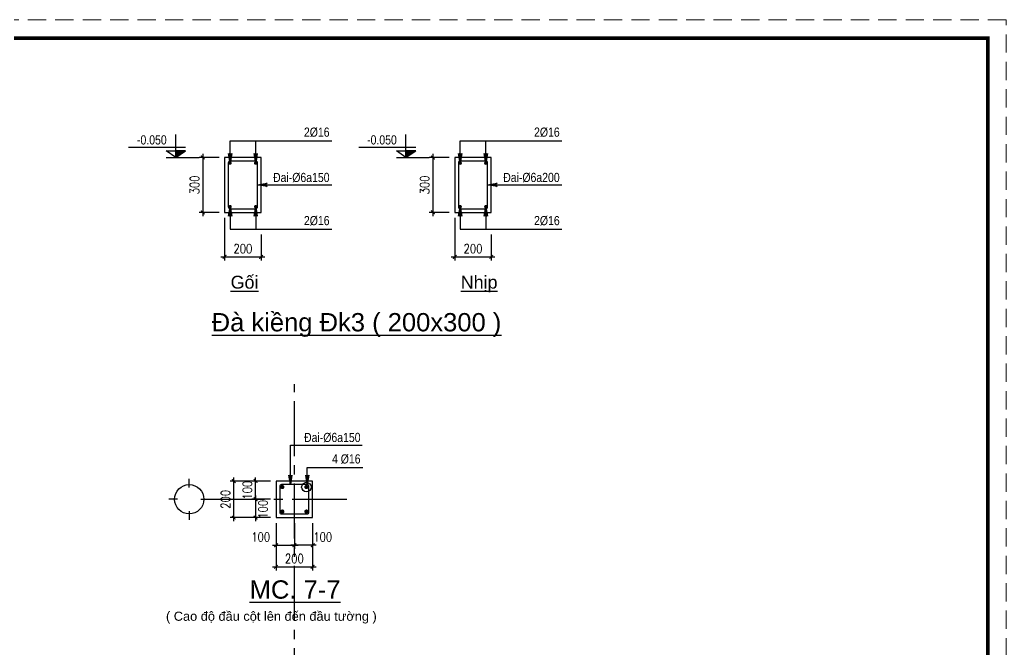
# Model space of a CAD drawing. Header units: inches. Extents: x 651127 to 1529722, y 768575 to 1021311.
# Drawn here: x 1414119 to 1441092, y 873734 to 890941 of the extents above; entities that cross this region are included whole.
import ezdxf
from ezdxf.enums import TextEntityAlignment as Align

# ---------------------------------------------------------------- set-up
doc = ezdxf.new("R2010")
doc.units = ezdxf.units.IN
doc.header["$LTSCALE"] = 1000
doc.header["$MEASUREMENT"] = 0
doc.linetypes.add('CENTER2', pattern=[1.125, 0.75, -0.125, 0.125, -0.125])
doc.linetypes.add('HIDDEN', pattern=[0.375, 0.25, -0.125])
doc.layers.get('DEFPOINTS').update_dxf_attribs({"color": 8, "lineweight": 9})
for name, color, linetype in [('DWGshare.com_1', 7, 'Continuous'), ('DWGshare.com_10', 7, 'Continuous'), ('DWGshare.com_2', 147, 'Continuous'), ('DWGshare.com_3', 7, 'Continuous'), ('DWGshare.com_4', 8, 'CENTER2'), ('DWGshare.com_6', 40, 'Continuous'), ('DWGshare.com_7', 1, 'Continuous'), ('DWGshare.com_8', 3, 'Continuous')]:
    doc.layers.add(name, color=color, linetype=linetype)
doc.styles.add('DWGshare.com_1', font='VHELVCN.TTF')
doc.styles.add('DWGshare.com_2', font='VHELVEB.TTF')
doc.styles.add('DWGshare.com_3', font='VHELVEB.TTF')
doc.styles.add('DWGshare.com_4', font='romans.shx', dxfattribs={"width": 0.8})
doc.dimstyles.new('DWGshare.com_3', dxfattribs={"dimscale": 100, "dimtxt": 2.5, "dimasz": 1, "dimexe": 1, "dimexo": 1.5, "dimgap": 1, "dimtad": 1, "dimdec": 0, "dimlfac": 0.2, "dimzin": 0, "dimdsep": 46, "dimtxsty": 'DWGshare.com_4', "dimblk": 'DWGshare.com_1', "dimcen": 1.5, "dimdle": 1, "dimclrd": 256, "dimclre": 256, "dimclrt": 7, "dimadec": 0, "dimazin": 0, "dimtfac": 1, "dimtdec": 0, "dimtix": 1, "dimtmove": 2, "dimatfit": 3, "dimfxl": 1, "dimtolj": 1, "dimtzin": 0, "dimarcsym": 0})
doc.dimstyles.new('DWGshare.com_4', dxfattribs={"dimscale": 100, "dimtxt": 2.5, "dimasz": 2, "dimexe": 1, "dimexo": 1.5, "dimgap": 1, "dimtad": 1, "dimdec": 0, "dimlfac": 0.5, "dimzin": 0, "dimdsep": 46, "dimtxsty": 'DWGshare.com_4', "dimblk": 'DWGshare.com_6', "dimcen": 1.5, "dimdle": 1, "dimclrd": 256, "dimclre": 256, "dimclrt": 7, "dimadec": 0, "dimazin": 0, "dimtfac": 1, "dimtdec": 0, "dimtix": 1, "dimtmove": 2, "dimatfit": 3, "dimldrblk": 'DWGshare.com_6', "dimfxl": 1, "dimtolj": 1, "dimtzin": 0, "dimarcsym": 0})

# ---------------------------------------------------------------- blocks, each defined once
blk = doc.blocks.new('DWGshare.com_1')
at = {"color": 0, "linetype": 'ByBlock', "const_width": 0.3}
blk.add_lwpolyline([(-0.5, -0.5), (0.5, 0.5)], dxfattribs=at)
blk = doc.blocks.new('*D524')
at = {"layer": 'DEFPOINTS', "color": 0, "transparency": 16777216}
for p in [(1421128, 877183), (1421628, 877333), (1421628, 876577)]:
    blk.add_point(p, dxfattribs=at)
at = {"layer": 'DWGshare.com_2', "lineweight": -2, "transparency": 16777216}
for p, q in [((1421628, 877183), (1421628, 876477)), ((1421128, 877033), (1421128, 876477)), ((1421028, 876577), (1421728, 876577))]:
    blk.add_line(p, q, dxfattribs=at)
at = {"layer": 'DWGshare.com_2', "lineweight": -2, "transparency": 16777216, "xscale": 100, "yscale": 100, "zscale": 100, "rotation": 180}
blk.add_blockref('DWGshare.com_1', (1421128, 876577), dxfattribs=at)
at = {"layer": 'DWGshare.com_2', "lineweight": -2, "transparency": 16777216, "xscale": 100, "yscale": 100, "zscale": 100}
blk.add_blockref('DWGshare.com_1', (1421628, 876577), dxfattribs=at)
at = {"layer": 'DWGshare.com_2', "color": 7, "transparency": 16777216, "insert": (1420707, 876802), "char_height": 250, "attachment_point": 5, "style": 'DWGshare.com_4'}
blk.add_mtext('\\A1;100', dxfattribs=at)
blk = doc.blocks.new('*D525')
at = {"layer": 'DEFPOINTS', "color": 0, "transparency": 16777216}
for p in [(1421128, 877333), (1422128, 877333), (1422128, 875989)]:
    blk.add_point(p, dxfattribs=at)
at = {"layer": 'DWGshare.com_2', "lineweight": -2, "transparency": 16777216}
for p, q in [((1421128, 877183), (1421128, 875889)), ((1422128, 877183), (1422128, 875889)), ((1421028, 875989), (1422228, 875989))]:
    blk.add_line(p, q, dxfattribs=at)
at = {"layer": 'DWGshare.com_2', "lineweight": -2, "transparency": 16777216, "xscale": 100, "yscale": 100, "zscale": 100, "rotation": 180}
blk.add_blockref('DWGshare.com_1', (1421128, 875989), dxfattribs=at)
at = {"layer": 'DWGshare.com_2', "lineweight": -2, "transparency": 16777216, "xscale": 100, "yscale": 100, "zscale": 100}
blk.add_blockref('DWGshare.com_1', (1422128, 875989), dxfattribs=at)
at = {"layer": 'DWGshare.com_2', "color": 7, "transparency": 16777216, "insert": (1421628, 876214), "char_height": 250, "attachment_point": 5, "style": 'DWGshare.com_4'}
blk.add_mtext('\\A1;200', dxfattribs=at)
blk = doc.blocks.new('*D526')
at = {"layer": 'DEFPOINTS', "color": 0, "transparency": 16777216}
for p in [(1421128, 877833), (1420569, 877333), (1421128, 877333)]:
    blk.add_point(p, dxfattribs=at)
at = {"layer": 'DWGshare.com_2', "lineweight": -2, "transparency": 16777216}
for p, q in [((1420978, 877833), (1420469, 877833)), ((1420569, 877933), (1420569, 877233)), ((1420978, 877333), (1420469, 877333))]:
    blk.add_line(p, q, dxfattribs=at)
at = {"layer": 'DWGshare.com_2', "lineweight": -2, "transparency": 16777216, "xscale": 100, "yscale": 100, "zscale": 100}
for p, rotation in [((1420569, 877833), 90), ((1420569, 877333), 270)]:
    blk.add_blockref('DWGshare.com_1', p, dxfattribs=dict(at, rotation=rotation))
at = {"layer": 'DWGshare.com_2', "color": 7, "transparency": 16777216, "insert": (1420770, 877561), "char_height": 250, "attachment_point": 5, "rotation": 90, "style": 'DWGshare.com_4'}
blk.add_mtext('\\A1;100', dxfattribs=at)
blk = doc.blocks.new('*D527')
at = {"layer": 'DEFPOINTS', "color": 0, "transparency": 16777216}
for p in [(1419970, 878333), (1421128, 878333), (1421128, 877333)]:
    blk.add_point(p, dxfattribs=at)
at = {"layer": 'DWGshare.com_2', "lineweight": -2, "transparency": 16777216}
for p, q in [((1420978, 878333), (1419870, 878333)), ((1419970, 877233), (1419970, 878433)), ((1420978, 877333), (1419870, 877333))]:
    blk.add_line(p, q, dxfattribs=at)
at = {"layer": 'DWGshare.com_2', "lineweight": -2, "transparency": 16777216, "xscale": 100, "yscale": 100, "zscale": 100}
for p, rotation in [((1419970, 878333), 90), ((1419970, 877333), 270)]:
    blk.add_blockref('DWGshare.com_1', p, dxfattribs=dict(at, rotation=rotation))
at = {"layer": 'DWGshare.com_2', "color": 7, "transparency": 16777216, "insert": (1419745, 877833), "char_height": 250, "attachment_point": 5, "rotation": 90, "style": 'DWGshare.com_4'}
blk.add_mtext('\\A1;200', dxfattribs=at)
blk = doc.blocks.new('DWGshare.com_6')
at = {"linetype": 'CENTER2'}
blk.add_hatch(color=256, dxfattribs=at).paths.add_polyline_path([(-1.3, 0.22), (-1, 0), (-1.3, -0.22), (0, 0)])
blk.add_line((0, 0), (-1, 0), dxfattribs=at)
blk.add_lwpolyline([(-1.3, 0.22), (0, 0), (-1.3, -0.22), (-1, 0), (-1.3, 0.22)], dxfattribs=at)
blk = doc.blocks.new('DWGshare.com_2')
for p, q in [((0, 320), (0, 560)), ((-320, 0), (-560, 0)), ((320, 0), (560, 0)), ((0, -320), (0, -560))]:
    blk.add_line(p, q)
blk.add_circle((0, 0), 400)
at = {"linetype": 'Continuous', "style": 'DWGshare.com_2'}
blk.add_attdef('2', text='', height=350, dxfattribs=at).set_placement((0, 0), align=Align.MIDDLE_CENTER)
blk = doc.blocks.new('*D529')
at = {"layer": 'DEFPOINTS', "color": 0, "transparency": 16777216}
for p in [(1421628, 877333), (1422128, 877333), (1421628, 876577)]:
    blk.add_point(p, dxfattribs=at)
at = {"layer": 'DWGshare.com_2', "lineweight": -2, "transparency": 16777216}
for p, q in [((1421628, 877183), (1421628, 876477)), ((1422128, 877183), (1422128, 876477)), ((1422228, 876577), (1421528, 876577))]:
    blk.add_line(p, q, dxfattribs=at)
at = {"layer": 'DWGshare.com_2', "lineweight": -2, "transparency": 16777216, "xscale": 100, "yscale": 100, "zscale": 100, "rotation": 180}
blk.add_blockref('DWGshare.com_1', (1421628, 876577), dxfattribs=at)
at = {"layer": 'DWGshare.com_2', "lineweight": -2, "transparency": 16777216, "xscale": 100, "yscale": 100, "zscale": 100}
blk.add_blockref('DWGshare.com_1', (1422128, 876577), dxfattribs=at)
at = {"layer": 'DWGshare.com_2', "color": 7, "transparency": 16777216, "insert": (1422404, 876802), "char_height": 250, "attachment_point": 5, "style": 'DWGshare.com_4'}
blk.add_mtext('\\A1;100', dxfattribs=at)
blk = doc.blocks.new('*D535')
at = {"layer": 'DEFPOINTS', "color": 0, "transparency": 16777216}
for p in [(1420569, 878333), (1421128, 878333), (1421128, 877833)]:
    blk.add_point(p, dxfattribs=at)
at = {"layer": 'DWGshare.com_2', "lineweight": -2, "transparency": 16777216}
for p, q in [((1420978, 878333), (1420469, 878333)), ((1420569, 878333), (1420569, 878433)), ((1420569, 877833), (1420569, 878333)), ((1420978, 877833), (1420469, 877833)), ((1420569, 877833), (1420569, 877733))]:
    blk.add_line(p, q, dxfattribs=at)
at = {"layer": 'DWGshare.com_2', "lineweight": -2, "transparency": 16777216, "xscale": 100, "yscale": 100, "zscale": 100}
for p, rotation in [((1420569, 878333), 270), ((1420569, 877833), 90)]:
    blk.add_blockref('DWGshare.com_1', p, dxfattribs=dict(at, rotation=rotation))
at = {"layer": 'DWGshare.com_2', "color": 7, "transparency": 16777216, "insert": (1420344, 878083), "char_height": 250, "attachment_point": 5, "rotation": 90, "style": 'DWGshare.com_4'}
blk.add_mtext('\\A1;100', dxfattribs=at)
blk = doc.blocks.new('*D1141')
at = {"layer": 'DEFPOINTS', "color": 0, "transparency": 16777216}
for p in [(1419720, 887176), (1419124, 885676), (1419720, 885676)]:
    blk.add_point(p, dxfattribs=at)
at = {"layer": 'DWGshare.com_2', "lineweight": -2, "transparency": 16777216}
for p, q in [((1419570, 887176), (1419024, 887176)), ((1419124, 887276), (1419124, 885576)), ((1419570, 885676), (1419024, 885676))]:
    blk.add_line(p, q, dxfattribs=at)
at = {"layer": 'DWGshare.com_2', "lineweight": -2, "transparency": 16777216, "xscale": 100, "yscale": 100, "zscale": 100}
for p, rotation in [((1419124, 887176), 90), ((1419124, 885676), 270)]:
    blk.add_blockref('DWGshare.com_1', p, dxfattribs=dict(at, rotation=rotation))
at = {"layer": 'DWGshare.com_2', "color": 7, "transparency": 16777216, "insert": (1418899, 886426), "char_height": 250, "attachment_point": 5, "rotation": 90, "style": 'DWGshare.com_4'}
blk.add_mtext('\\A1;300', dxfattribs=at)
blk = doc.blocks.new('*D1142')
at = {"layer": 'DEFPOINTS', "color": 0, "transparency": 16777216}
for p in [(1419720, 885676), (1420720, 885218), (1420720, 884460)]:
    blk.add_point(p, dxfattribs=at)
at = {"layer": 'DWGshare.com_2', "lineweight": -2, "transparency": 16777216}
for p, q in [((1419720, 885526), (1419720, 884360)), ((1420720, 885068), (1420720, 884360)), ((1419620, 884460), (1420820, 884460))]:
    blk.add_line(p, q, dxfattribs=at)
at = {"layer": 'DWGshare.com_2', "lineweight": -2, "transparency": 16777216, "xscale": 100, "yscale": 100, "zscale": 100, "rotation": 180}
blk.add_blockref('DWGshare.com_1', (1419720, 884460), dxfattribs=at)
at = {"layer": 'DWGshare.com_2', "lineweight": -2, "transparency": 16777216, "xscale": 100, "yscale": 100, "zscale": 100}
blk.add_blockref('DWGshare.com_1', (1420720, 884460), dxfattribs=at)
at = {"layer": 'DWGshare.com_2', "color": 7, "transparency": 16777216, "insert": (1420220, 884685), "char_height": 250, "attachment_point": 5, "style": 'DWGshare.com_4'}
blk.add_mtext('\\A1;200', dxfattribs=at)
blk = doc.blocks.new('*D1143')
at = {"layer": 'DEFPOINTS', "color": 0, "transparency": 16777216}
for p in [(1426012, 887176), (1425416, 885676), (1426012, 885676)]:
    blk.add_point(p, dxfattribs=at)
at = {"layer": 'DWGshare.com_2', "lineweight": -2, "transparency": 16777216}
for p, q in [((1425862, 887176), (1425316, 887176)), ((1425416, 887276), (1425416, 885576)), ((1425862, 885676), (1425316, 885676))]:
    blk.add_line(p, q, dxfattribs=at)
at = {"layer": 'DWGshare.com_2', "lineweight": -2, "transparency": 16777216, "xscale": 100, "yscale": 100, "zscale": 100}
for p, rotation in [((1425416, 887176), 90), ((1425416, 885676), 270)]:
    blk.add_blockref('DWGshare.com_1', p, dxfattribs=dict(at, rotation=rotation))
at = {"layer": 'DWGshare.com_2', "color": 7, "transparency": 16777216, "insert": (1425191, 886426), "char_height": 250, "attachment_point": 5, "rotation": 90, "style": 'DWGshare.com_4'}
blk.add_mtext('\\A1;300', dxfattribs=at)
blk = doc.blocks.new('*D1144')
at = {"layer": 'DEFPOINTS', "color": 0, "transparency": 16777216}
for p in [(1426012, 885676), (1427012, 885218), (1427012, 884460)]:
    blk.add_point(p, dxfattribs=at)
at = {"layer": 'DWGshare.com_2', "lineweight": -2, "transparency": 16777216}
for p, q in [((1426012, 885526), (1426012, 884360)), ((1427012, 885068), (1427012, 884360)), ((1425912, 884460), (1427112, 884460))]:
    blk.add_line(p, q, dxfattribs=at)
at = {"layer": 'DWGshare.com_2', "lineweight": -2, "transparency": 16777216, "xscale": 100, "yscale": 100, "zscale": 100, "rotation": 180}
blk.add_blockref('DWGshare.com_1', (1426012, 884460), dxfattribs=at)
at = {"layer": 'DWGshare.com_2', "lineweight": -2, "transparency": 16777216, "xscale": 100, "yscale": 100, "zscale": 100}
blk.add_blockref('DWGshare.com_1', (1427012, 884460), dxfattribs=at)
at = {"layer": 'DWGshare.com_2', "color": 7, "transparency": 16777216, "insert": (1426512, 884685), "char_height": 250, "attachment_point": 5, "style": 'DWGshare.com_4'}
blk.add_mtext('\\A1;200', dxfattribs=at)
blk = doc.blocks.new('*U9')
blk.add_hatch(color=256).paths.add_polyline_path([(-371, 181), (-636, 0), (-636, 181)])
for p, q in [((-636, 0), (-636, 631)), ((-1929, 281), (-371, 281)), ((-900, 181), (-636, 181)), ((-636, 0), (-900, 181)), ((-900, 0), (0, 0)), ((-371, 181), (-636, 181)), ((-636, 0), (-371, 181))]:
    blk.add_line(p, q)
at = {"linetype": 'CENTER2', "style": 'DWGshare.com_1'}
blk.add_attdef('CD', text='', height=250, dxfattribs=at).set_placement((-1699, 281), align=Align.BOTTOM_LEFT)
blk.add_attdef('%%P0.000', (771, 355), '', height=250, dxfattribs=at)

msp = doc.modelspace()

# ---------------------------------------------------------------- linework, layer by layer
at = {"layer": 'DEFPOINTS', "linetype": 'HIDDEN', "ltscale": 2}
msp.add_lwpolyline([(1356991.5, 831540.9), (1441091.5, 831540.9), (1441091.5, 890940.9), (1356991.5, 890940.9)], close=True, dxfattribs=at)
at = {"layer": 'DWGshare.com_1', "const_width": 100}
msp.add_lwpolyline([(1358991.5, 832040.9), (1440591.5, 832040.9), (1440591.5, 890440.9), (1358991.5, 890440.9)], close=True, dxfattribs=at)
at = {"layer": 'DWGshare.com_2'}
msp.add_circle((1421956.7, 878167.8), 130.1, dxfattribs=at)
at = {"layer": 'DWGshare.com_3'}
for points in [[(1419720.3, 885676.5), (1420720.3, 885676.5), (1420720.3, 887176.5), (1419720.3, 887176.5)], [(1426011.9, 885676.5), (1427011.9, 885676.5), (1427011.9, 887176.5), (1426011.9, 887176.5)], [(1421127.8, 878333.2), (1421127.8, 877333.2), (1422127.8, 877333.2), (1422127.8, 878333.2)]]:
    msp.add_lwpolyline(points, close=True, dxfattribs=at)
at = {"layer": 'DWGshare.com_4', "ltscale": 2}
for p, q in [((1421627.8, 840762.9), (1421627.8, 880977.3)), ((1419313.8, 877833.2), (1423304.3, 877833.2))]:
    msp.add_line(p, q, dxfattribs=at)
at = {"layer": 'DWGshare.com_7', "linetype": 'CENTER2'}
for points, const_width in [([(1419846.7, 887021.8, 1), (1419893.6, 887021.8, 1)], 46.9), ([(1420593.8, 887021.8, -1), (1420546.9, 887021.8, -1)], 46.9), ([(1426138.4, 887021.8, 1), (1426185.3, 887021.8, 1)], 46.9), ([(1426885.5, 887021.8, -1), (1426838.6, 887021.8, -1)], 46.9), ([(1419846.7, 885831.1, -1), (1419893.6, 885831.1, -1)], 46.9), ([(1420593.8, 885831.1, 1), (1420546.9, 885831.1, 1)], 46.9), ([(1426138.4, 885831.1, -1), (1426185.3, 885831.1, -1)], 46.9), ([(1426885.5, 885831.1, 1), (1426838.6, 885831.1, 1)], 46.9), ([(1421299, 878196.5, -1), (1421299, 878139.2, -1)], 57.3), ([(1421956.7, 878196.5, 1), (1421956.7, 878139.2, 1)], 57.3), ([(1421299, 877469.9, 1), (1421299, 877527.2, 1)], 57.3), ([(1421956.7, 877469.9, -1), (1421956.7, 877527.2, -1)], 57.3)]:
    msp.add_lwpolyline(points, format="xyb", close=True, dxfattribs=dict(at, const_width=const_width))
at = {"layer": 'DWGshare.com_8'}
for points in [[(1419870.3, 885776.5), (1420570.3, 885776.5, 0.4142136), (1420620.3, 885826.5), (1420620.3, 887026.5, 0.4142136), (1420570.3, 887076.5), (1419870.3, 887076.5, 0.4142136), (1419820.3, 887026.5), (1419820.3, 885826.5, 0.4142136)], [(1426161.9, 885776.5), (1426861.9, 885776.5, 0.4142136), (1426911.9, 885826.5), (1426911.9, 887026.5, 0.4142136), (1426861.9, 887076.5), (1426161.9, 887076.5, 0.4142136), (1426111.9, 887026.5), (1426111.9, 885826.5, 0.4142136)], [(1421227.8, 878183.2), (1421227.8, 877483.2, 0.4142136), (1421277.8, 877433.2), (1421977.8, 877433.2, 0.4142136), (1422027.8, 877483.2), (1422027.8, 878183.2, 0.4142136), (1421977.8, 878233.2), (1421277.8, 878233.2, 0.4142136)]]:
    msp.add_lwpolyline(points, format="xyb", close=True, dxfattribs=at)

# ---------------------------------------------------------------- block references
at = {"layer": 'DWGshare.com_6', "linetype": 'CENTER2'}
ref = msp.add_blockref('*U9', (1419024.2, 887176.5), dxfattribs=at)
ref.add_attrib('CD', '-0.050', dxfattribs={"layer": '0', "linetype": 'CENTER2', "height": 250, "style": 'DWGshare.com_1'}).set_placement((1417325.2, 887457.3), align=Align.BOTTOM_LEFT)
ref = msp.add_blockref('*U9', (1425315.9, 887176.5), dxfattribs=at)
ref.add_attrib('CD', '-0.050', dxfattribs={"layer": '0', "linetype": 'CENTER2', "height": 250, "style": 'DWGshare.com_1'}).set_placement((1423616.9, 887457.3), align=Align.BOTTOM_LEFT)
msp.add_blockref('DWGshare.com_2', (1418753.8, 877833.2), dxfattribs=at)

# ---------------------------------------------------------------- texts
at = {"layer": 'DWGshare.com_10'}
for s, height, style, p in [('2Þ16', 250, 'DWGshare.com_1', (1421889.5, 887668.4)), ('2Þ16', 250, 'DWGshare.com_1', (1428181.2, 887668.4)), ('Ñai-Þ6a150', 250, 'DWGshare.com_1', (1421045.8, 886429.9)), ('Ñai-Þ6a200', 250, 'DWGshare.com_1', (1427337.4, 886429.9)), ('2Þ16', 250, 'DWGshare.com_1', (1421889.5, 885251.2)), ('2Þ16', 250, 'DWGshare.com_1', (1428181.2, 885251.2)), ('%%UGoái', 350, 'DWGshare.com_3', (1419885.2, 883487)), ('%%UNhòp', 350, 'DWGshare.com_3', (1426176.9, 883487)), ('%%UÑaø kieàng Ñk3 ( 200x300 )', 500, 'DWGshare.com_3', (1419367, 882273.3)), ('Ñai-Þ6a150', 250, 'DWGshare.com_1', (1421893.5, 879323.7)), ('4 Þ16', 250, 'DWGshare.com_1', (1422657, 878736.9)), ('%%UMC. 7-7', 500, 'DWGshare.com_3', (1420405.4, 874967.7)), ('( Cao ñoä ñaàu coät leân ñeán ñaàu töôøng )', 250, 'DWGshare.com_3', (1418117.5, 874437.9))]:
    msp.add_text(s, height=height, dxfattribs=dict(at, style=style)).set_placement(p, align=Align.BOTTOM_LEFT)

# ---------------------------------------------------------------- dimensions: what is measured, and where the dimension line sits
at = {"layer": 'DWGshare.com_2'}
for base, p1, p2, angle, picture, middle in [((1419124.2, 885676.5), (1419720.3, 887176.5), (1419720.3, 885676.5), 90, '*D1141', (1418899.2, 886426.5)), ((1425415.9, 885676.5), (1426011.9, 887176.5), (1426011.9, 885676.5), 90, '*D1143', (1425190.9, 886426.5)), ((1419969.9, 878333.2), (1421127.8, 877333.2), (1421127.8, 878333.2), 90, '*D527', (1419744.9, 877833.2)), ((1420568.7, 878333.2), (1421127.8, 877833.2), (1421127.8, 878333.2), 270, '*D535', (1420343.7, 878083.2))]:
    dim = msp.add_linear_dim(base=base, p1=p1, p2=p2, angle=angle, dimstyle='DWGshare.com_3', dxfattribs=at)
    dim.commit()
    dim.dimension.update_dxf_attribs({"geometry": picture, "text_midpoint": middle})
for base, p1, p2, picture, middle in [((1420720.3, 884460.1), (1419720.3, 885676.5), (1420720.3, 885217.8), '*D1142', (1420220.3, 884685.1)), ((1427011.9, 884460.1), (1426011.9, 885676.5), (1427011.9, 885217.8), '*D1144', (1426511.9, 884685.1)), ((1422127.8, 875988.7), (1421127.8, 877333.2), (1422127.8, 877333.2), '*D525', (1421627.8, 876213.7))]:
    dim = msp.add_linear_dim(base=base, p1=p1, p2=p2, dimstyle='DWGshare.com_3', dxfattribs=at)
    dim.commit()
    dim.dimension.update_dxf_attribs({"geometry": picture, "text_midpoint": middle})
for base, p1, p2, angle, picture, middle in [((1420568.7, 877333.2), (1421127.8, 877833.2), (1421127.8, 877333.2), 90, '*D526', (1420770.4, 877561.3)), ((1421627.8, 876576.6), (1422127.8, 877333.2), (1421627.8, 877333.2), 180, '*D529', (1422403.9, 876801.6))]:
    dim = msp.add_linear_dim(base=base, p1=p1, p2=p2, angle=angle, dimstyle='DWGshare.com_3', dxfattribs=at)
    dim.commit()
    dim.dimension.update_dxf_attribs({"geometry": picture, "text_midpoint": middle, "dimtype": 160})
dim = msp.add_linear_dim(base=(1421627.8, 876576.6), p1=(1421127.8, 877183.2), p2=(1421627.8, 877333.2), dimstyle='DWGshare.com_3', dxfattribs=at)
dim.commit()
dim.dimension.update_dxf_attribs({"geometry": '*D524', "text_midpoint": (1420706.7, 876801.6), "dimtype": 160})

# ---------------------------------------------------------------- leaders
for points in [[(1419870.1, 887021.8), (1419870.1, 887635.1), (1421027.2, 887635.1)], [(1420570.4, 887021.8), (1420570.4, 887635.1), (1422648.1, 887635.1)], [(1426161.8, 887021.8), (1426161.8, 887635.1), (1427318.9, 887635.1)], [(1426862.1, 887021.8), (1426862.1, 887635.1), (1428939.7, 887635.1)], [(1420620.3, 886426.5), (1422652.4, 886426.5)], [(1426911.9, 886426.5), (1428944.1, 886426.5)], [(1419870.1, 885831.1), (1419870.1, 885217.8), (1421027.2, 885217.8)], [(1420570.4, 885831.1), (1420570.4, 885217.8), (1422648.1, 885217.8)], [(1426161.8, 885831.1), (1426161.8, 885217.8), (1427318.9, 885217.8)], [(1426862.1, 885831.1), (1426862.1, 885217.8), (1428939.7, 885217.8)], [(1421519.2, 878233.2), (1421519.2, 879312.3), (1423482.7, 879312.3)], [(1421981.4, 878233.2), (1421981.4, 878702.7), (1423501.1, 878702.7)]]:
    msp.add_leader(points, dimstyle='DWGshare.com_4', dxfattribs=at)

doc.saveas('drawing.dxf')
